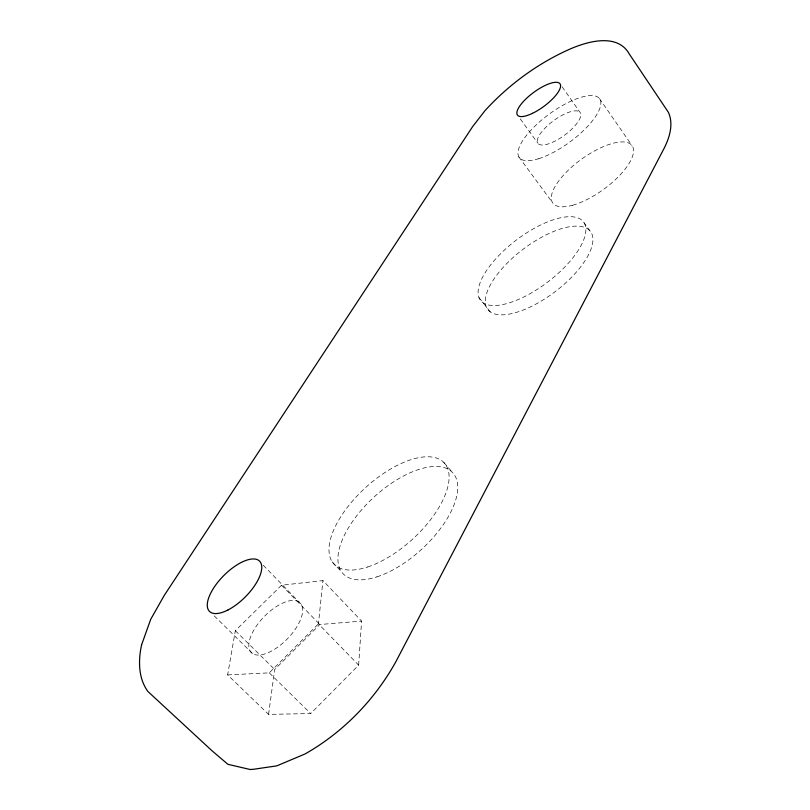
<?xml version="1.0" encoding="UTF-8"?>
<svg xmlns="http://www.w3.org/2000/svg" width="810" height="810" viewBox="0 0 810 810"><rect width="100%" height="100%" fill="white"/><g stroke="black" fill="none" stroke-linecap="round" stroke-linejoin="round"><path stroke-width="0.61" stroke-dasharray="4.05 3.04" d="M358.648 665.142L361.584 621.108L322.927 580.598L281.556 585.225L235.335 630.696L227.63 674.912L268.576 714.379L310.706 713.549L358.648 665.142L318.441 623.872L322.927 580.598M268.576 714.379L274.681 669.495L319.818 624.51L361.584 621.108M227.63 674.912L269.274 672.847L318.441 623.872M214.235 615.863L252.619 653.619M269.274 672.847L310.706 713.549M235.335 630.696L274.681 669.495M263.291 565.279L301.381 604.412A34.86 16.068 -45.6 0 1 270.196 651.736A34.86 16.068 -45.6 0 1 255.717 627.051A34.86 16.068 -45.6 0 1 301.381 604.412M281.556 585.225L319.818 624.51M332.282 561.968L341.324 571.566M443.819 462.449L452.344 472.372M478.912 297.503L490.465 312.073M518.835 156.877L552.319 202.378M584.142 222.882A64.739 26.224 -37.3 0 1 517.62 299.811A64.739 26.224 -37.3 0 1 494.151 260.658A64.739 26.224 -37.3 0 1 584.142 222.882L591.108 232.419A64.506 26.588 -37.2 0 1 524.991 309.319A64.506 26.588 -37.2 0 1 501.147 269.669A64.506 26.588 -37.2 0 1 591.108 232.419M520.263 118.908L537.83 143.127M562.15 86.842L580.152 112.499A26.133 9.102 -36.2 0 1 553.179 142.013A26.133 9.102 -36.2 0 1 543.885 129.276A26.133 9.102 -36.2 0 1 580.152 112.499M599.451 98.526L631.932 145.476M572.579 205.254A48.954 18.711 -35.9 0 0 633.572 150.326A48.954 18.711 -35.9 0 0 571.121 167.559A48.954 18.711 -35.9 0 0 572.579 205.254M376.903 576.862A74.53 35.336 -42.5 0 0 456.941 480.603A74.53 35.336 -42.5 0 0 359.66 512.102A74.53 35.336 -42.5 0 0 376.903 576.862M367.72 566.96A74.834 34.891 -42.4 0 0 448.335 470.6A74.834 34.891 -42.4 0 0 351.074 502.706A74.834 34.891 -42.4 0 0 367.72 566.96M538.68 158.699A49.785 17.354 -36.2 0 0 600.878 103.103A49.785 17.354 -36.2 0 0 538.721 122.573A49.785 17.354 -36.2 0 0 538.68 158.699"/><path stroke-width="1.21" d="M141.598 644.831C138.196 660.241 138.206 678.253 147.886 691.456L212.179 750.921L227.904 764.306L250.138 769.5L253.621 769.257L276.767 765.875L305.016 753.978C343.106 732.341 374.595 700.002 395.847 661.75L664.008 148.544C669.566 137.7 673.738 124.153 668.442 112.398L629.41 54.179C618.03 33.524 589.629 40.875 572.326 48.084L570.645 48.782C538.113 63.089 508.842 84.534 484.906 110.757L472.696 126.522L164.187 595.522L150.701 619.336L141.598 644.831M532.534 113.309A26.396 8.647 -36.4 0 0 559.983 83.764A26.396 8.647 -36.4 0 0 523.685 101.209A26.396 8.647 -36.4 0 0 532.534 113.309M228.066 609.92A35.488 15.167 -45.1 0 0 260.688 562.616A35.488 15.167 -45.1 0 0 214.802 586.298A35.488 15.167 -45.1 0 0 228.066 609.92"/></g></svg>
